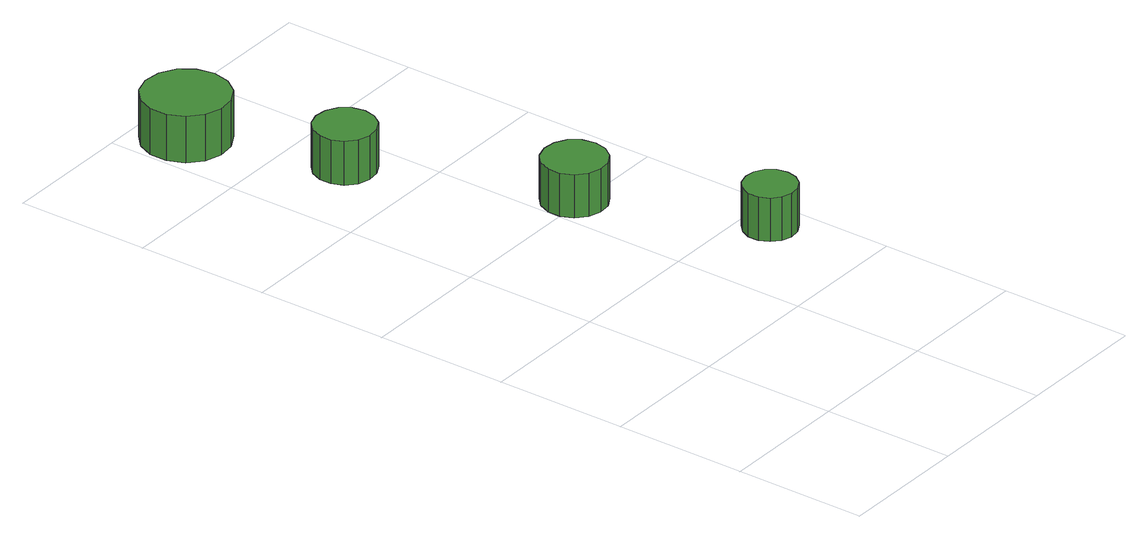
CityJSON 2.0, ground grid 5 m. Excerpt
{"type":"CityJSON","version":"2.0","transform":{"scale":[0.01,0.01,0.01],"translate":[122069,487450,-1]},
"CityObjects":{
"tree1":{"type":"SolitaryVegetationObject","attributes":{"function":"something"},"geometry":[{"type":"MultiSurface","lod":"1","boundaries":[[[0,1,2,3,4,5,6,7,8,9,10,11,12,13,14]],[[15,16,17,18,19,20,21,22,23,24,25,26,27,28,29]],[[0,29,28,1]],[[1,28,27,2]],[[2,27,26,3]],[[3,26,25,4]],[[4,25,24,5]],[[5,24,23,6]],[[6,23,22,7]],[[7,22,21,8]],[[8,21,20,9]],[[9,20,19,10]],[[10,19,18,11]],[[11,18,17,12]],[[12,17,16,13]],[[13,16,15,14]],[[14,15,29,0]]]}]},
"tree2":{"type":"SolitaryVegetationObject","attributes":{"function":"something"},"geometry":[{"type":"MultiSurface","lod":"1","boundaries":[[[30,31,32,33,34,35,36,37,38,39,40,41,42,43,44]],[[45,46,47,48,49,50,51,52,53,54,55,56,57,58,59]],[[30,59,58,31]],[[31,58,57,32]],[[32,57,56,33]],[[33,56,55,34]],[[34,55,54,35]],[[35,54,53,36]],[[36,53,52,37]],[[37,52,51,38]],[[38,51,50,39]],[[39,50,49,40]],[[40,49,48,41]],[[41,48,47,42]],[[42,47,46,43]],[[43,46,45,44]],[[44,45,59,30]]]}]},
"tree3":{"type":"SolitaryVegetationObject","attributes":{"function":"something"},"geometry":[{"type":"MultiSurface","lod":"1","boundaries":[[[60,61,62,63,64,65,66,67,68,69,70,71,72,73,74]],[[75,76,77,78,79,80,81,82,83,84,85,86,87,88,89]],[[60,89,88,61]],[[61,88,87,62]],[[62,87,86,63]],[[63,86,85,64]],[[64,85,84,65]],[[65,84,83,66]],[[66,83,82,67]],[[67,82,81,68]],[[68,81,80,69]],[[69,80,79,70]],[[70,79,78,71]],[[71,78,77,72]],[[72,77,76,73]],[[73,76,75,74]],[[74,75,89,60]]]}]},
"tree4":{"type":"SolitaryVegetationObject","attributes":{"function":"something"},"geometry":[{"type":"MultiSurface","lod":"1","boundaries":[[[90,91,92,93,94,95,96,97,98,99,100,101,102,103,104]],[[105,106,107,108,109,110,111,112,113,114,115,116,117,118,119]],[[90,119,118,91]],[[91,118,117,92]],[[92,117,116,93]],[[93,116,115,94]],[[94,115,114,95]],[[95,114,113,96]],[[96,113,112,97]],[[97,112,111,98]],[[98,111,110,99]],[[99,110,109,100]],[[100,109,108,101]],[[101,108,107,102]],[[102,107,106,103]],[[103,106,105,104]],[[104,105,119,90]]]}]},
"tree5":{"type":"SolitaryVegetationObject","attributes":{"function":"something"}}
},
"vertices":[
[447,2271,246],[437,2317,246],[409,2355,246],[368,2378,246],[321,2383,246],[276,2369,246],[241,2337,246],[222,2294,246],[222,2247,246],[241,2204,246],[276,2172,246],[321,2158,246],[368,2163,246],[409,2186,246],[437,2224,246],[437,2224,75],[409,2186,75],[368,2163,75],[321,2158,75],[276,2172,75],[241,2204,75],[222,2247,75],[222,2294,75],[241,2337,75],[276,2369,75],[321,2383,75],[368,2378,75],[409,2355,75],[437,2317,75],[447,2271,75],
[334,2817,254],[320,2882,254],[281,2936,254],[223,2969,254],[157,2976,254],[93,2956,254],[44,2911,254],[17,2850,254],[17,2784,254],[44,2723,254],[93,2678,254],[157,2658,254],[223,2664,254],[281,2698,254],[320,2752,254],[320,2752,74],[281,2698,74],[223,2664,74],[157,2658,74],[93,2678,74],[44,2723,74],[17,2784,74],[17,2850,74],[44,2911,74],[93,2956,74],[157,2976,74],[223,2969,74],[281,2936,74],[320,2882,74],[334,2817,74],
[740,1523,243],[730,1572,243],[701,1612,243],[658,1636,243],[609,1641,243],[562,1626,243],[525,1593,243],[505,1548,243],[505,1498,243],[525,1453,243],[562,1420,243],[609,1405,243],[658,1410,243],[701,1435,243],[730,1475,243],[730,1475,76],[701,1435,76],[658,1410,76],[609,1405,76],[562,1420,76],[525,1453,76],[505,1498,76],[505,1548,76],[525,1593,76],[562,1626,76],[609,1641,76],[658,1636,76],[701,1612,76],[730,1572,76],[740,1523,76],
[966,887,245],[958,927,245],[934,960,245],[899,980,245],[859,984,245],[820,972,245],[790,945,245],[773,908,245],[773,867,245],[790,830,245],[820,803,245],[859,790,245],[899,795,245],[934,815,245],[958,848,245],[958,848,76],[934,815,76],[899,795,76],[859,790,76],[820,803,76],[790,830,76],[773,867,76],[773,908,76],[790,945,76],[820,972,76],[859,984,76],[899,980,76],[934,960,76],[958,927,76],[966,887,76]
]}
